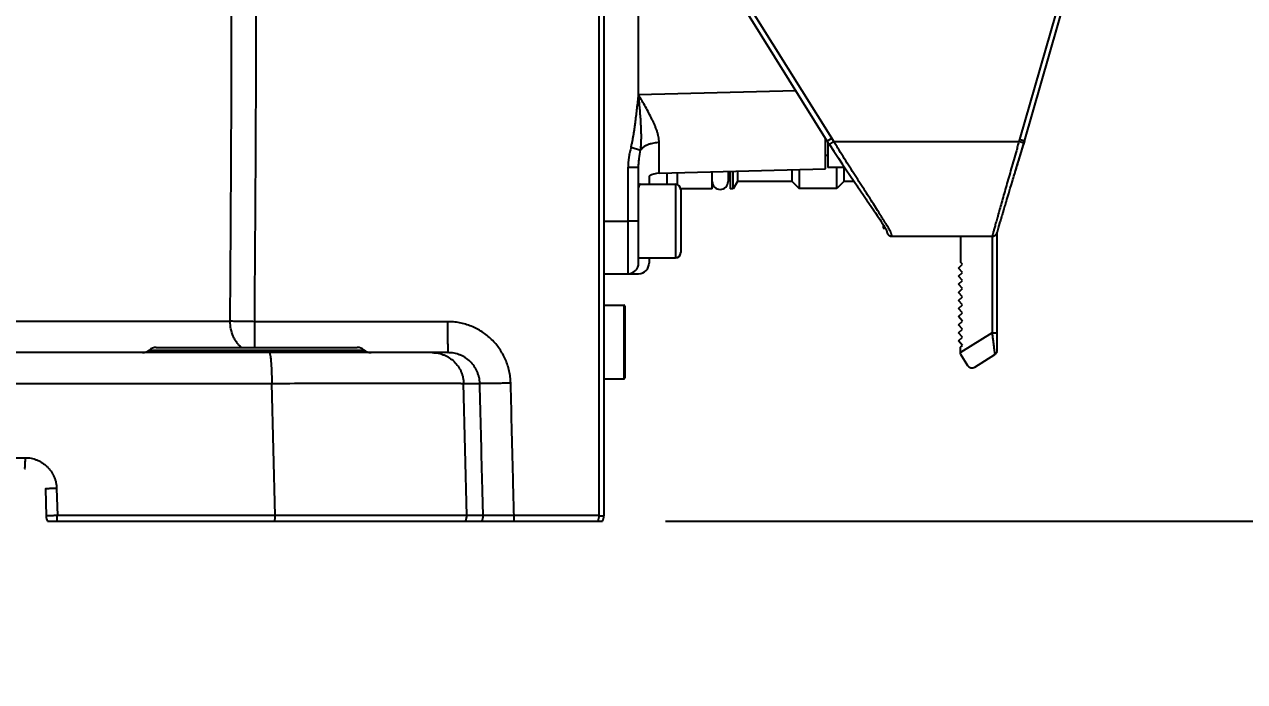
# Model space of a CAD drawing. Header units: millimetres. Extents: x 4086 to 8300, y 123 to 1549.
# Drawn here: x 7742.38 to 7771.37, y 1017.2 to 1032.8 of the extents above; entities that cross this region are included whole.
import ezdxf

# ---------------------------------------------------------------- set-up
doc = ezdxf.new("R2010")
doc.units = ezdxf.units.MM
for name, color, linetype in [('外形图', 7, 'Continuous'), ('尺寸标注', 7, 'Continuous'), ('运动范围', 7, 'Continuous')]:
    doc.layers.add(name, color=color, linetype=linetype)
doc.styles.add('思源黑', font='SourceHanSansCN-Normal.ttf')
doc.dimstyles.new('尺寸标注_1_4比例', dxfattribs={"dimtxt": 7, "dimasz": 6, "dimexe": 2, "dimexo": 1.5, "dimgap": 1, "dimtad": 1, "dimdec": 1, "dimlfac": 4, "dimdsep": 46, "dimtxsty": '思源黑', "dimcen": 0.09, "dimadec": 0, "dimazin": 0, "dimtp": 0.01, "dimtm": 0.01, "dimtfac": 1, "dimtdec": 1, "dimtofl": 0, "dimtmove": 0, "dimatfit": 3, "dimfxl": 1, "dimtolj": 1, "dimarcsym": 0})

# ---------------------------------------------------------------- blocks, each defined once
blk = doc.blocks.new('*D983')
at = {"layer": 'Defpoints', "color": 0}
for p in [(7737.954, 1108.508), (7756.117, 1021.008), (7954.12, 1021.008)]:
    blk.add_point(p, dxfattribs=at)
at = {"layer": '尺寸标注', "color": 0, "lineweight": -2}
for p, q in [((7739.454, 1108.508), (7956.12, 1108.508)), ((7954.12, 1102.508), (7954.12, 1027.008)), ((7757.617, 1021.008), (7956.12, 1021.008))]:
    blk.add_line(p, q, dxfattribs=at)
at = {"layer": '尺寸标注', "color": 0}
for points in [[(7955.12, 1102.508), (7953.12, 1102.508), (7954.12, 1108.508)], [(7953.12, 1027.008), (7955.12, 1027.008), (7954.12, 1021.008)]]:
    blk.add_solid(points, dxfattribs=at)
at = {"layer": '尺寸标注', "color": 0, "insert": (7949.491, 1064.758), "char_height": 7, "attachment_point": 5, "rotation": 90, "style": '思源黑'}
blk.add_mtext('\\A1;350', dxfattribs=at)
blk = doc.blocks.new('*D985')
at = {"layer": 'Defpoints', "color": 0}
for p in [(7743.161, 1021.008), (7573.769, 925.251), (7637.619, 925.251)]:
    blk.add_point(p, dxfattribs=at)
at = {"layer": '尺寸标注', "color": 0, "lineweight": -2}
for p, q in [((7741.661, 1021.008), (7571.769, 1021.008)), ((7573.769, 1015.008), (7573.769, 931.251)), ((7636.119, 925.251), (7571.769, 925.251))]:
    blk.add_line(p, q, dxfattribs=at)
at = {"layer": '尺寸标注', "color": 0}
for points in [[(7574.769, 1015.008), (7572.769, 1015.008), (7573.769, 1021.008)], [(7572.769, 931.251), (7574.769, 931.251), (7573.769, 925.251)]]:
    blk.add_solid(points, dxfattribs=at)
at = {"layer": '尺寸标注', "color": 0, "insert": (7569.14, 973.13), "char_height": 7, "attachment_point": 5, "rotation": 90, "style": '思源黑'}
blk.add_mtext('\\A1;383', dxfattribs=at)
blk = doc.blocks.new('*D988')
at = {"layer": 'Defpoints', "color": 0}
for p in [(7845.965, 1108.508), (7727.9, 1017.2), (7727.9, 970.227)]:
    blk.add_point(p, dxfattribs=at)
at = {"layer": '尺寸标注', "color": 0, "lineweight": -2}
for p, q in [((7845.965, 1107.008), (7845.965, 968.227)), ((7727.9, 1015.7), (7727.9, 968.227)), ((7839.965, 970.227), (7733.9, 970.227))]:
    blk.add_line(p, q, dxfattribs=at)
at = {"layer": '尺寸标注', "color": 0}
for points in [[(7733.9, 971.227), (7733.9, 969.227), (7727.9, 970.227)], [(7839.965, 969.227), (7839.965, 971.227), (7845.965, 970.227)]]:
    blk.add_solid(points, dxfattribs=at)
at = {"layer": '尺寸标注', "color": 0, "insert": (7786.933, 974.856), "char_height": 7, "attachment_point": 5, "style": '思源黑'}
blk.add_mtext('\\A1;472.3', dxfattribs=at)

msp = doc.modelspace()

# ---------------------------------------------------------------- linework, layer by layer
at = {"layer": '外形图'}
for p, q in [((7756.0275, 1061.3276), (7756.0275, 1021.1372)), ((7756.1503, 1061.2026), (7756.1503, 1021.1331)), ((7767.2261, 1034.2497), (7766.0274, 1030.0692)), ((7761.4594, 1030.0333), (7758.8912, 1034.1432)), ((7761.5655, 1030.0995), (7758.9972, 1034.2095)), ((7766.1471, 1030.0333), (7767.3463, 1034.2152)), ((7760.7133, 1031.2273), (7756.9752, 1031.1291)), ((7756.795, 1029.8844), (7757.0218, 1029.8202)), ((7761.4128, 1029.3706), (7761.4128, 1030.1079)), ((7761.4593, 1030.0334), (7761.5116, 1029.9526)), ((7761.4594, 1030.0332), (7761.5655, 1030.0995)), ((7761.4753, 1030.0087), (7761.4753, 1029.4081)), ((7761.5116, 1029.9526), (7761.6165, 1030.0206)), ((7761.5116, 1029.9526), (7761.6177, 1029.7896)), ((7761.6165, 1030.0206), (7761.5655, 1030.0995)), ((7761.6165, 1030.0206), (7766.0128, 1030.0206)), ((7766.0274, 1030.0692), (7766.0128, 1030.0206)), ((7766.1325, 1029.9847), (7766.0128, 1030.0206)), ((7766.1471, 1030.0333), (7766.0274, 1030.0692)), ((7766.0476, 1029.703), (7766.1325, 1029.9847)), ((7766.1325, 1029.9847), (7766.1192, 1029.9403)), ((7766.1325, 1029.9847), (7766.1471, 1030.0333)), ((7766.1325, 1029.9847), (7766.1338, 1029.9889)), ((7766.1338, 1029.9889), (7766.1471, 1030.0333)), ((7766.1398, 1030.0091), (7766.1338, 1029.9888)), ((7766.1471, 1030.0333), (7766.1398, 1030.0091)), ((7761.4128, 1029.6956), (7761.4753, 1029.6956)), ((7761.6177, 1029.7896), (7761.7245, 1029.6266)), ((7761.7245, 1029.6266), (7761.816, 1029.4884)), ((7766.002, 1029.5524), (7766.0149, 1029.5952)), ((7766.0149, 1029.5952), (7766.028, 1029.6382)), ((7766.028, 1029.6382), (7766.0476, 1029.703)), ((7756.7253, 1029.4153), (7756.9753, 1029.4153)), ((7756.7253, 1026.8831), (7756.7253, 1029.4153)), ((7756.9753, 1027.1331), (7756.9753, 1029.4157)), ((7757.4622, 1029.2671), (7761.4128, 1029.3706)), ((7758.7253, 1028.8956), (7758.7253, 1029.3002)), ((7759.1003, 1029.31), (7759.1003, 1029.0707)), ((7759.1503, 1029.3114), (7759.1503, 1028.8956)), ((7759.2253, 1028.8956), (7759.2253, 1029.3133)), ((7759.3264, 1029.316), (7759.3264, 1029.0706)), ((7760.6253, 1029.0706), (7760.6253, 1029.35)), ((7760.7878, 1029.3542), (7760.7878, 1028.9081)), ((7761.8695, 1029.4081), (7761.4753, 1029.4081)), ((7761.6878, 1028.9081), (7761.6878, 1029.4081)), ((7761.816, 1029.4884), (7761.9068, 1029.3524)), ((7761.8503, 1029.4081), (7761.8503, 1029.0706)), ((7761.9068, 1029.3524), (7761.9962, 1029.2196)), ((7757.0139, 1029.0081), (7757.8503, 1029.0081)), ((7757.2253, 1029.2001), (7757.2253, 1029.0081)), ((7757.6503, 1029.0081), (7757.6503, 1029.2721)), ((7757.8503, 1029.0081), (7757.8503, 1027.2581)), ((7757.8878, 1029.2783), (7757.8878, 1029.0023)), ((7759.1503, 1029.1456), (7759.1003, 1029.1456)), ((7759.3264, 1029.0706), (7759.2253, 1028.8956)), ((7760.6253, 1029.0706), (7759.3264, 1029.0706)), ((7760.6253, 1029.0706), (7760.7878, 1028.9081)), ((7761.8503, 1029.0706), (7761.6878, 1028.9081)), ((7762.0975, 1029.0706), (7761.8503, 1029.0706)), ((7761.9962, 1029.2196), (7762.097, 1029.0714)), ((7762.097, 1029.0714), (7762.166, 1028.9703)), ((7765.8076, 1028.9113), (7765.8359, 1029.0051)), ((7765.8359, 1029.0051), (7765.8591, 1029.0819)), ((7765.8591, 1029.0819), (7765.8709, 1029.1208)), ((7765.8709, 1029.1208), (7765.8828, 1029.1601)), ((7758.7253, 1028.8956), (7757.9747, 1028.8956)), ((7757.9753, 1028.8831), (7757.9753, 1027.3831)), ((7759.2253, 1028.8956), (7759.1503, 1028.8956)), ((7761.6878, 1028.9081), (7760.7878, 1028.9081)), ((7762.166, 1028.9703), (7762.1795, 1028.9506)), ((7762.1795, 1028.9507), (7762.245, 1028.8547)), ((7762.245, 1028.8547), (7762.3201, 1028.7443)), ((7765.7286, 1028.6477), (7765.7695, 1028.7848)), ((7765.7695, 1028.7848), (7765.8076, 1028.9113)), ((7762.3916, 1028.6391), (7762.569, 1028.3779)), ((7765.7045, 1028.5669), (7765.714, 1028.5988)), ((7765.714, 1028.5988), (7765.7286, 1028.6477)), ((7756.9753, 1028.1331), (7756.7253, 1028.1331)), ((7762.5598, 1028.3916), (7762.6048, 1028.325)), ((7762.6048, 1028.325), (7762.6463, 1028.2632)), ((7762.6463, 1028.2632), (7762.6769, 1028.2174)), ((7762.6769, 1028.2174), (7762.7052, 1028.1746)), ((7762.7052, 1028.1746), (7762.7312, 1028.1349)), ((7762.7312, 1028.1349), (7762.7491, 1028.1073)), ((7765.5724, 1028.1231), (7765.5785, 1028.1434)), ((7762.7491, 1028.1073), (7762.7656, 1028.0815)), ((7762.7656, 1028.0815), (7762.7808, 1028.0574)), ((7762.7808, 1028.0574), (7762.7902, 1028.0425)), ((7762.7858, 1028.0495), (7762.7858, 1027.9642)), ((7762.7858, 1027.9954), (7762.8187, 1027.9954)), ((7762.7858, 1027.9642), (7762.842, 1027.9542)), ((7762.7902, 1028.0425), (7762.7988, 1028.0285)), ((7762.7988, 1028.0285), (7762.8068, 1028.0154)), ((7762.8068, 1028.0154), (7762.8141, 1028.0032)), ((7762.8728, 1027.8823), (7762.8729, 1027.8818)), ((7762.8729, 1027.882), (7762.873, 1027.8815)), ((7762.8729, 1027.8818), (7762.873, 1027.8813)), ((7762.873, 1027.8813), (7762.8731, 1027.8808)), ((7762.8731, 1027.8808), (7762.8732, 1027.8804)), ((7762.8732, 1027.8804), (7762.8733, 1027.8799)), ((7762.8733, 1027.8799), (7762.8734, 1027.8792)), ((7762.8734, 1027.8792), (7762.8739, 1027.8763)), ((7762.8739, 1027.8763), (7762.8742, 1027.8751)), ((7762.8742, 1027.8751), (7762.8743, 1027.8742)), ((7762.8743, 1027.8742), (7762.8745, 1027.8731)), ((7762.8744, 1027.8736), (7762.8746, 1027.8725)), ((7762.8745, 1027.8731), (7762.8748, 1027.8719)), ((7762.8746, 1027.8725), (7762.8749, 1027.8713)), ((7762.8748, 1027.8719), (7762.875, 1027.8707)), ((7765.4977, 1027.8671), (7765.4988, 1027.8708)), ((7765.4983, 1025.0693), (7765.4983, 1027.8691)), ((7765.4988, 1027.8708), (7765.4996, 1027.8733)), ((7765.4996, 1027.8733), (7765.5004, 1027.8759)), ((7765.5004, 1027.8759), (7765.5016, 1027.8801)), ((7765.5016, 1027.8801), (7765.5268, 1027.9682)), ((7765.5268, 1027.9682), (7765.5435, 1028.0255)), ((7762.9736, 1027.773), (7762.9734, 1027.773)), ((7762.9977, 1027.7706), (7765.3742, 1027.7706)), ((7764.6233, 1027.7706), (7764.6233, 1027.1604)), ((7765.3733, 1027.7706), (7765.3733, 1025.4766)), ((7756.9753, 1027.2581), (7757.8503, 1027.2581)), ((7757.2253, 1027.2581), (7757.2253, 1027.1331)), ((7764.5774, 1027.0179), (7764.6733, 1027.106)), ((7764.6733, 1026.9135), (7764.5774, 1027.0179)), ((7764.6733, 1027.106), (7764.6233, 1027.1604)), ((7756.1503, 1026.8831), (7756.9753, 1026.8831)), ((7764.5774, 1026.8254), (7764.6733, 1026.9135)), ((7764.6733, 1026.721), (7764.5774, 1026.8254)), ((7764.5774, 1026.6329), (7764.6733, 1026.721)), ((7764.6733, 1026.5285), (7764.5774, 1026.6329)), ((7764.5774, 1026.4404), (7764.6733, 1026.5285)), ((7764.6733, 1026.336), (7764.5774, 1026.4404)), ((7756.1503, 1026.1331), (7756.6253, 1026.1331)), ((7756.6253, 1026.1331), (7756.6253, 1024.3831)), ((7756.6503, 1026.1081), (7756.6503, 1024.4081)), ((7764.5774, 1026.2479), (7764.6733, 1026.336)), ((7764.6733, 1026.1435), (7764.5774, 1026.2479)), ((7764.5774, 1026.0554), (7764.6733, 1026.1435)), ((7764.6733, 1025.951), (7764.5774, 1026.0554)), ((7764.5774, 1025.8629), (7764.6733, 1025.951)), ((7764.6733, 1025.7585), (7764.5774, 1025.8629)), ((7740.4481, 1025.7536), (7747.27, 1025.7536)), ((7752.4339, 1025.7437), (7747.8524, 1025.7437)), ((7764.5774, 1025.6704), (7764.6733, 1025.7585)), ((7764.6733, 1025.566), (7764.5774, 1025.6704)), ((7764.5774, 1025.4779), (7764.6733, 1025.566)), ((7764.6733, 1025.3735), (7764.5774, 1025.4779)), ((7764.5774, 1025.2854), (7764.6733, 1025.3735)), ((7764.6733, 1025.181), (7764.5774, 1025.2854)), ((7765.3733, 1025.4766), (7764.6233, 1025.0079)), ((7752.4471, 1025.0081), (7740.7794, 1025.0081)), ((7745.3492, 1025.0706), (7750.4515, 1025.0706)), ((7745.5145, 1025.1331), (7750.2861, 1025.1331)), ((7764.6233, 1025.135), (7764.6733, 1025.181)), ((7764.6233, 1024.97), (7764.6233, 1025.135)), ((7764.6233, 1024.97), (7764.7893, 1024.7044)), ((7764.9615, 1024.6646), (7765.4395, 1024.9633)), ((7756.1503, 1024.3831), (7756.6253, 1024.3831)), ((7740.741, 1024.2777), (7748.2586, 1024.2777)), ((7748.3361, 1021.1396), (7748.2586, 1024.2777)), ((7752.8171, 1024.2777), (7753.2012, 1024.2777)), ((7752.893, 1021.1396), (7752.8171, 1024.2777)), ((7713.4051, 1022.5142), (7742.3956, 1022.5142)), ((7742.3814, 1022.2577), (7742.3835, 1022.2577)), ((7742.3835, 1022.2577), (7742.3864, 1022.2576)), ((7742.3864, 1022.2576), (7742.3891, 1022.2576)), ((7742.3891, 1022.2576), (7742.392, 1022.2575)), ((7742.392, 1022.2575), (7742.3951, 1022.2574)), ((7742.3951, 1022.2574), (7742.3985, 1022.2573)), ((7742.3985, 1022.2573), (7742.4021, 1022.2572)), ((7742.8803, 1021.7708), (7742.8972, 1021.1266)), ((7743.1461, 1021.7838), (7743.163, 1021.1396)), ((7742.9306, 1021.0081), (7756.1168, 1021.0081)), ((7748.3361, 1021.1396), (7743.163, 1021.1396)), ((7752.893, 1021.1396), (7748.3361, 1021.1396)), ((7753.2803, 1021.1396), (7752.893, 1021.1396)), ((7756.0275, 1021.1372), (7754.0157, 1021.1372))]:
    msp.add_line(p, q, dxfattribs=at)
for points in [[(7765.901, 1029.2198), (7765.9132, 1029.2601), (7765.9194, 1029.2804), (7765.9256, 1029.3008), (7765.9318, 1029.3213)], [(7765.9318, 1029.3213), (7765.9444, 1029.3626), (7765.9507, 1029.3834), (7765.957, 1029.4043), (7765.9634, 1029.4252), (7765.9762, 1029.4673)], [(7765.9762, 1029.4673), (7765.9826, 1029.4885), (7765.989, 1029.5097), (7766.002, 1029.5524)], [(7765.8828, 1029.1601), (7765.8949, 1029.1998), (7765.901, 1029.2198)], [(7762.3201, 1028.7443), (7762.3798, 1028.6564), (7762.3916, 1028.6392)], [(7765.6599, 1028.417), (7765.6728, 1028.4605), (7765.6772, 1028.4752), (7765.6817, 1028.4901), (7765.6861, 1028.5052), (7765.6907, 1028.5204)], [(7765.6907, 1028.5204), (7765.6998, 1028.5512), (7765.7045, 1028.5669)], [(7765.5785, 1028.1434), (7765.5848, 1028.1646), (7765.588, 1028.1754)], [(7765.588, 1028.1754), (7765.5947, 1028.1977), (7765.5981, 1028.2092), (7765.6051, 1028.2326)], [(7765.6051, 1028.2326), (7765.6086, 1028.2446), (7765.616, 1028.2693)], [(7765.616, 1028.2693), (7765.6197, 1028.2819), (7765.6274, 1028.3076)], [(7765.6274, 1028.3076), (7765.6313, 1028.3207), (7765.6352, 1028.334), (7765.6433, 1028.361)], [(7765.6433, 1028.361), (7765.6474, 1028.3748), (7765.6515, 1028.3887), (7765.6557, 1028.4028), (7765.6599, 1028.417)], [(7762.8141, 1028.0032), (7762.8208, 1027.9918), (7762.824, 1027.9864)], [(7762.824, 1027.9864), (7762.8299, 1027.9762), (7762.8326, 1027.9713), (7762.8352, 1027.9667), (7762.8377, 1027.9622), (7762.84, 1027.958), (7762.8422, 1027.9538), (7762.8444, 1027.9497), (7762.8466, 1027.9456), (7762.8487, 1027.9414), (7762.8508, 1027.9373), (7762.8527, 1027.9334), (7762.8545, 1027.9297), (7762.8562, 1027.9261), (7762.8578, 1027.9227), (7762.8593, 1027.9195), (7762.8607, 1027.9164), (7762.862, 1027.9135), (7762.8631, 1027.9108), (7762.8642, 1027.9082), (7762.8652, 1027.9058), (7762.8661, 1027.9036), (7762.8669, 1027.9015), (7762.8676, 1027.8995), (7762.8683, 1027.8977), (7762.8688, 1027.8961), (7762.8693, 1027.8946), (7762.8698, 1027.8932), (7762.8702, 1027.892), (7762.8706, 1027.8908), (7762.8709, 1027.8898), (7762.8712, 1027.8888), (7762.8714, 1027.8879), (7762.8716, 1027.8871), (7762.8718, 1027.8864), (7762.872, 1027.8858), (7762.8722, 1027.8852), (7762.8723, 1027.8846), (7762.8724, 1027.8842), (7762.8725, 1027.8837), (7762.8726, 1027.8833), (7762.8727, 1027.883), (7762.8728, 1027.8826), (7762.8728, 1027.8823)], [(7762.842, 1027.9542), (7762.8422, 1027.9538), (7762.8444, 1027.9497), (7762.8466, 1027.9456), (7762.8487, 1027.9414), (7762.8508, 1027.9373), (7762.8527, 1027.9334), (7762.8545, 1027.9297), (7762.8562, 1027.9261), (7762.8578, 1027.9227), (7762.8593, 1027.9195), (7762.8607, 1027.9164), (7762.862, 1027.9135), (7762.8631, 1027.9108), (7762.8642, 1027.9082), (7762.8652, 1027.9058), (7762.8661, 1027.9036), (7762.8669, 1027.9015), (7762.8676, 1027.8995), (7762.8683, 1027.8977), (7762.8688, 1027.8961), (7762.8693, 1027.8946), (7762.8698, 1027.8932), (7762.8702, 1027.892), (7762.8706, 1027.8908), (7762.8709, 1027.8898), (7762.8712, 1027.8888), (7762.8714, 1027.8879), (7762.8716, 1027.8871), (7762.8718, 1027.8864), (7762.872, 1027.8858), (7762.8722, 1027.8852), (7762.8723, 1027.8846)], [(7762.8724, 1027.8842), (7762.8725, 1027.8837), (7762.8726, 1027.8833), (7762.8727, 1027.883), (7762.8728, 1027.8826), (7762.8728, 1027.8823)], [(7762.875, 1027.8707), (7762.8752, 1027.8701), (7762.8753, 1027.8694), (7762.8755, 1027.8688), (7762.8756, 1027.8681), (7762.8758, 1027.8674), (7762.8759, 1027.8667), (7762.8761, 1027.866), (7762.8763, 1027.8653), (7762.8765, 1027.8646), (7762.8767, 1027.8639), (7762.8768, 1027.8632), (7762.8771, 1027.8624), (7762.8773, 1027.8617), (7762.8775, 1027.8609), (7762.8777, 1027.8602), (7762.878, 1027.8594), (7762.8782, 1027.8586), (7762.8785, 1027.8577), (7762.8787, 1027.8569), (7762.879, 1027.8561), (7762.8793, 1027.8552), (7762.8796, 1027.8543), (7762.8799, 1027.8534), (7762.8803, 1027.8525), (7762.8806, 1027.8515), (7762.881, 1027.8505), (7762.8814, 1027.8495), (7762.8818, 1027.8485), (7762.8823, 1027.8474), (7762.8827, 1027.8463), (7762.8832, 1027.8452), (7762.8838, 1027.844), (7762.8843, 1027.8428), (7762.8849, 1027.8416), (7762.8856, 1027.8403), (7762.8863, 1027.8389), (7762.887, 1027.8375), (7762.8878, 1027.836), (7762.8886, 1027.8345), (7762.8895, 1027.8329), (7762.8905, 1027.8313), (7762.8915, 1027.8297), (7762.8926, 1027.828), (7762.8937, 1027.8262), (7762.8949, 1027.8245), (7762.8962, 1027.8227), (7762.8975, 1027.8209), (7762.8988, 1027.8191), (7762.9002, 1027.8174), (7762.9017, 1027.8156), (7762.9032, 1027.8138), (7762.9047, 1027.812), (7762.9063, 1027.8103), (7762.9079, 1027.8086), (7762.9096, 1027.8069), (7762.9113, 1027.8053), (7762.913, 1027.8037), (7762.9148, 1027.802), (7762.9167, 1027.8004), (7762.9186, 1027.7988), (7762.9205, 1027.7973), (7762.9225, 1027.7957), (7762.9246, 1027.7942), (7762.9267, 1027.7928), (7762.9288, 1027.7913), (7762.931, 1027.7899), (7762.9332, 1027.7886), (7762.9354, 1027.7873), (7762.9377, 1027.786), (7762.94, 1027.7848), (7762.9423, 1027.7836), (7762.9446, 1027.7825), (7762.9469, 1027.7814), (7762.9492, 1027.7804), (7762.9515, 1027.7794), (7762.9539, 1027.7785), (7762.9562, 1027.7777), (7762.9586, 1027.7769), (7762.961, 1027.7761), (7762.9634, 1027.7754), (7762.9659, 1027.7747), (7762.9683, 1027.7741), (7762.9708, 1027.7735), (7762.9734, 1027.773), (7762.9759, 1027.7725), (7762.9784, 1027.7721), (7762.981, 1027.7717), (7762.9835, 1027.7714), (7762.9861, 1027.7711), (7762.9886, 1027.7709), (7762.9912, 1027.7708), (7762.9937, 1027.7707), (7762.9963, 1027.7706), (7762.9977, 1027.7706)], [(7762.875, 1027.8707), (7762.8752, 1027.8701), (7762.8753, 1027.8694), (7762.8755, 1027.8688), (7762.8756, 1027.8681), (7762.8758, 1027.8674), (7762.8759, 1027.8667), (7762.8761, 1027.866), (7762.8763, 1027.8653), (7762.8765, 1027.8646), (7762.8767, 1027.8639), (7762.8768, 1027.8632), (7762.8771, 1027.8624), (7762.8773, 1027.8617), (7762.8775, 1027.8609), (7762.8777, 1027.8602), (7762.878, 1027.8594), (7762.8782, 1027.8586), (7762.8785, 1027.8577), (7762.8787, 1027.8569), (7762.879, 1027.8561), (7762.8793, 1027.8552), (7762.8796, 1027.8543), (7762.8799, 1027.8534), (7762.8803, 1027.8525), (7762.8806, 1027.8515), (7762.881, 1027.8505), (7762.8814, 1027.8495), (7762.8818, 1027.8485), (7762.8823, 1027.8474), (7762.8827, 1027.8463), (7762.8832, 1027.8452), (7762.8838, 1027.844), (7762.8843, 1027.8428), (7762.8849, 1027.8416), (7762.8856, 1027.8403), (7762.8863, 1027.8389), (7762.887, 1027.8375), (7762.8878, 1027.836), (7762.8886, 1027.8345), (7762.8895, 1027.8329), (7762.8905, 1027.8313), (7762.8915, 1027.8297), (7762.8926, 1027.828), (7762.8937, 1027.8262), (7762.8949, 1027.8245), (7762.8962, 1027.8227), (7762.8975, 1027.8209), (7762.8988, 1027.8191), (7762.9002, 1027.8174), (7762.9017, 1027.8156), (7762.9032, 1027.8138), (7762.9047, 1027.812), (7762.9063, 1027.8103), (7762.9079, 1027.8086), (7762.9096, 1027.8069), (7762.9113, 1027.8053), (7762.913, 1027.8037), (7762.9148, 1027.802), (7762.9167, 1027.8004), (7762.9186, 1027.7988), (7762.9205, 1027.7973), (7762.9225, 1027.7957), (7762.9246, 1027.7942), (7762.9267, 1027.7928)], [(7765.3742, 1027.7706), (7765.3763, 1027.7706), (7765.3789, 1027.7707), (7765.3815, 1027.7708), (7765.3841, 1027.771), (7765.3866, 1027.7712), (7765.3892, 1027.7715), (7765.3918, 1027.7718), (7765.3944, 1027.7722), (7765.3969, 1027.7727), (7765.3994, 1027.7732), (7765.4019, 1027.7737), (7765.4044, 1027.7743), (7765.4069, 1027.7749), (7765.4093, 1027.7756), (7765.4117, 1027.7763), (7765.414, 1027.7771), (7765.4163, 1027.7779), (7765.4186, 1027.7787), (7765.4209, 1027.7796), (7765.4232, 1027.7806), (7765.4256, 1027.7816), (7765.4279, 1027.7827), (7765.4301, 1027.7838), (7765.4324, 1027.7849), (7765.4346, 1027.7861), (7765.4368, 1027.7873), (7765.4389, 1027.7886), (7765.4409, 1027.7898), (7765.443, 1027.7911), (7765.4449, 1027.7924), (7765.4468, 1027.7937), (7765.4486, 1027.795), (7765.4504, 1027.7964), (7765.452, 1027.7977), (7765.4537, 1027.7989), (7765.4552, 1027.8002), (7765.4567, 1027.8015), (7765.4581, 1027.8027), (7765.4595, 1027.804), (7765.4607, 1027.8051), (7765.462, 1027.8064), (7765.4633, 1027.8077), (7765.4646, 1027.809), (7765.4659, 1027.8104), (7765.4671, 1027.8117), (7765.4683, 1027.813), (7765.4694, 1027.8143), (7765.4705, 1027.8156), (7765.4716, 1027.8169), (7765.4726, 1027.8181), (7765.4736, 1027.8194), (7765.4745, 1027.8206), (7765.4754, 1027.8218), (7765.4763, 1027.823), (7765.4772, 1027.8242), (7765.478, 1027.8254), (7765.4788, 1027.8265), (7765.4795, 1027.8277), (7765.4803, 1027.8288), (7765.481, 1027.8299), (7765.4817, 1027.8311), (7765.4824, 1027.8322), (7765.483, 1027.8333), (7765.4837, 1027.8343), (7765.4843, 1027.8354), (7765.4849, 1027.8365), (7765.4855, 1027.8376), (7765.4861, 1027.8387), (7765.4866, 1027.8397), (7765.4872, 1027.8408), (7765.4877, 1027.8419), (7765.4882, 1027.8429), (7765.4888, 1027.844), (7765.4893, 1027.8451), (7765.4898, 1027.8462), (7765.4903, 1027.8473), (7765.4908, 1027.8484), (7765.4912, 1027.8495), (7765.4917, 1027.8506), (7765.4922, 1027.8517), (7765.4926, 1027.8528), (7765.493, 1027.8539), (7765.4935, 1027.855), (7765.4939, 1027.8561), (7765.4943, 1027.8572), (7765.4947, 1027.8582), (7765.4951, 1027.8593), (7765.4954, 1027.8604), (7765.4958, 1027.8615), (7765.4962, 1027.8626), (7765.4966, 1027.8637), (7765.4969, 1027.8648), (7765.4977, 1027.8671)], [(7765.5435, 1028.0255), (7765.5695, 1028.1132), (7765.5724, 1028.1231)], [(7762.9288, 1027.7913), (7762.931, 1027.7899), (7762.9332, 1027.7886), (7762.9354, 1027.7873), (7762.9377, 1027.786), (7762.94, 1027.7848), (7762.9423, 1027.7836)], [(7762.9446, 1027.7825), (7762.9469, 1027.7814), (7762.9492, 1027.7804), (7762.9515, 1027.7795), (7762.9538, 1027.7785), (7762.9562, 1027.7777), (7762.9586, 1027.7769), (7762.961, 1027.7761), (7762.9634, 1027.7754), (7762.9659, 1027.7747), (7762.9683, 1027.7741), (7762.9708, 1027.7735), (7762.9734, 1027.773), (7762.9759, 1027.7725), (7762.9784, 1027.7721), (7762.981, 1027.7717), (7762.9835, 1027.7714)], [(7762.9861, 1027.7711), (7762.9886, 1027.7709), (7762.9912, 1027.7708), (7762.9937, 1027.7707), (7762.9963, 1027.7706), (7762.9977, 1027.7706)], [(7742.4021, 1022.2572), (7742.4061, 1022.257), (7742.4083, 1022.2569)]]:
    msp.add_lwpolyline(points, dxfattribs=at)
for centre, radius, start, end in [((7600.8212, 1079.6797), 172.6194, 343.040624, 343.253069), ((7757.4753, 1028.7673), 0.5, 91.5, 120.01126), ((7757.8503, 1028.8831), 0.125, 0, 90), ((7758.9128, 1029.0706), 0.1875, 180, 0), ((7762.9993, 1027.8981), 0.128, 236.34313, 241.7506), ((7762.999, 1027.8975), 0.1272, 241.75284, 242.15178), ((7762.9978, 1027.8951), 0.1246, 242.12686, 247.51036), ((7762.9979, 1027.8969), 0.1263, 258.89177, 264.27052), ((7762.9979, 1027.8966), 0.126, 264.27162, 264.46465), ((7762.9977, 1027.8947), 0.1241, 264.44407, 269.99082), ((7757.8503, 1027.3831), 0.125, 270, 0), ((7756.7253, 1027.1331), 0.25, 270, 0), ((7756.9753, 1027.1331), 0.25, 270, 0), ((7756.6253, 1026.1081), 0.025, 0, 90), ((7745.1838, 1025.2581), 0.25, 270, 311.40962), ((7745.5145, 1024.8831), 0.25, 90, 131.40962), ((7750.2861, 1024.8831), 0.25, 48.59038, 90), ((7750.6168, 1025.2581), 0.25, 228.59038, 270), ((7765.3733, 1025.0693), 0.125, 302, 0), ((7764.8953, 1024.7706), 0.125, 212, 302), ((7756.6253, 1024.4081), 0.025, 270, 0), ((7743.1471, 1021.1331), 0.25, 181.5, 210), ((7753.03, 1021.1331), 0.2504, 330.05491, 1.50027), ((7741.7829, 1021.128), 12.2328, 359.43846, 0.04306), ((7755.9003, 1021.1331), 0.25, 329.99999, 0)]:
    msp.add_arc(centre, radius, start, end, dxfattribs=at)
for points, knots in [([(7747.27, 1025.7536), (7747.2746, 1026.4205), (7747.2839, 1027.7541), (7747.2937, 1029.4212), (7747.2993, 1030.7548), (7747.3023, 1031.755), (7747.3043, 1032.7553), (7747.3054, 1033.7555), (7747.3056, 1034.7557), (7747.3049, 1036.0892), (7747.3009, 1038.4229), (7747.2885, 1041.7566), (7747.2678, 1045.0902), (7747.2465, 1047.7569), (7747.2282, 1049.7569), (7747.2109, 1051.4234), (7747.1958, 1052.7566), (7747.1837, 1053.7565), (7747.171, 1054.7563), (7747.1574, 1055.7561), (7747.1437, 1056.7559), (7747.1342, 1057.4224), (7747.1294, 1057.7556)], [0, 0, 0, 0, 0.0625123, 0.1250216, 0.1562757, 0.1875298, 0.2187838, 0.2500374, 0.2812907, 0.3125437, 0.3750487, 0.5000539, 0.6250523, 0.6875489, 0.7500436, 0.8125364, 0.843782, 0.8750272, 0.9062718, 0.9375157, 0.9687584, 1, 1, 1, 1]), ([(7747.8524, 1025.7437), (7747.8548, 1026.0772), (7747.8583, 1026.5775), (7747.863, 1027.2445), (7747.8666, 1027.7447), (7747.8702, 1028.2449), (7747.8734, 1028.7451), (7747.8763, 1029.2453), (7747.8798, 1029.9123), (7747.8835, 1030.746), (7747.8869, 1031.7464), (7747.8893, 1032.7468), (7747.8913, 1034.0807), (7747.8916, 1035.748), (7747.8889, 1037.7488), (7747.8835, 1039.7495), (7747.8728, 1042.4169), (7747.8572, 1045.0843), (7747.8369, 1047.7516), (7747.8193, 1049.7519), (7747.8026, 1051.4188), (7747.7879, 1052.7523), (7747.7762, 1053.7524), (7747.7638, 1054.7524), (7747.7506, 1055.7524), (7747.7372, 1056.7524), (7747.7281, 1057.419), (7747.7234, 1057.7523)], [0, 0, 0, 0, 0.0312569, 0.0468849, 0.0625125, 0.0781399, 0.0937672, 0.1093945, 0.1250218, 0.1562761, 0.1875303, 0.2187843, 0.250038, 0.3125444, 0.3750495, 0.437553, 0.5000549, 0.6250533, 0.6875498, 0.7500444, 0.8125371, 0.8437827, 0.8750277, 0.9062722, 0.937516, 0.9687586, 1, 1, 1, 1]), ([(7756.9752, 1031.1291), (7756.9752, 1034.4221), (7756.9754, 1039.3618), (7756.9753, 1045.9479), (7756.9752, 1049.241), (7756.9752, 1050.8875)], [0, 0, 0, 0, 0.5, 0.75, 1, 1, 1, 1]), ([(7756.795, 1029.8844), (7756.8018, 1029.9098), (7756.8143, 1029.9607), (7756.8308, 1030.0376), (7756.8454, 1030.1149), (7756.8586, 1030.1925), (7756.8709, 1030.2701), (7756.8825, 1030.348), (7756.8932, 1030.4259), (7756.9033, 1030.5039), (7756.9128, 1030.582), (7756.9221, 1030.6601), (7756.9312, 1030.7382), (7756.9401, 1030.8164), (7756.9489, 1030.8946), (7756.9606, 1030.9988), (7756.9693, 1031.0769), (7756.9752, 1031.1291)], [0, 0, 0, 0, 0.0624999, 0.1250002, 0.1875003, 0.2500007, 0.3125008, 0.3750009, 0.437501, 0.5000011, 0.562501, 0.6250011, 0.6875009, 0.7500007, 0.8125005, 0.8750004, 1, 1, 1, 1]), ([(7757.4629, 1029.9969), (7757.4631, 1030.0192), (7757.4607, 1030.0645), (7757.4504, 1030.1329), (7757.4341, 1030.2023), (7757.4127, 1030.2724), (7757.3872, 1030.3429), (7757.3582, 1030.4137), (7757.3264, 1030.4848), (7757.2805, 1030.5803), (7757.219, 1030.6999), (7757.1407, 1030.843), (7757.0728, 1030.9622), (7757.0173, 1031.0577), (7756.9893, 1031.1054), (7756.9752, 1031.1293)], [0, 0, 0, 0, 0.0537266, 0.1092441, 0.1665082, 0.2253777, 0.2856724, 0.3472106, 0.4098173, 0.4733317, 0.6025327, 0.7338817, 0.8665981, 0.9332547, 1, 1, 1, 1]), ([(7757.0218, 1029.8202), (7757.0258, 1029.8462), (7757.0304, 1029.8856), (7757.0345, 1029.9386), (7757.0377, 1029.9922), (7757.0401, 1030.0596), (7757.0409, 1030.141), (7757.0399, 1030.2227), (7757.0376, 1030.3046), (7757.0341, 1030.3868), (7757.0282, 1030.4966), (7757.0189, 1030.634), (7757.0079, 1030.7715), (7756.9983, 1030.8816), (7756.9884, 1030.9918), (7756.9807, 1031.0744), (7756.9753, 1031.1295)], [0, 0, 0, 0, 0.0602311, 0.0906776, 0.1212966, 0.1829266, 0.244935, 0.3072081, 0.369683, 0.4323252, 0.4951092, 0.6210011, 0.7471823, 0.8103451, 0.8735434, 1, 1, 1, 1]), ([(7756.795, 1029.8844), (7756.7842, 1029.8462), (7756.7646, 1029.7693), (7756.7425, 1029.6525), (7756.7286, 1029.5344), (7756.7253, 1029.4551), (7756.7253, 1029.4153)], [0, 0, 0, 0, 0.2504379, 0.4999408, 0.7493805, 1, 1, 1, 1]), ([(7757.4629, 1029.9969), (7757.4418, 1029.9966), (7757.3989, 1029.9942), (7757.3346, 1029.9856), (7757.2811, 1029.9736), (7757.2392, 1029.961), (7757.2086, 1029.9502), (7757.1791, 1029.9379), (7757.1509, 1029.9243), (7757.1244, 1029.9094), (7757.0919, 1029.8885), (7757.0563, 1029.8601), (7757.0321, 1029.8337), (7757.0218, 1029.8202)], [0, 0, 0, 0, 0.1292254, 0.2623881, 0.3971008, 0.4641692, 0.530514, 0.5957731, 0.6596249, 0.7217983, 0.7820418, 0.8957812, 1, 1, 1, 1]), ([(7757.4622, 1029.2671), (7757.4622, 1029.2671), (7757.4622, 1029.2672), (7757.4621, 1029.2674), (7757.4621, 1029.2676), (7757.4621, 1029.268), (7757.462, 1029.2684), (7757.462, 1029.2692), (7757.4619, 1029.2704), (7757.4618, 1029.2721), (7757.4618, 1029.2742), (7757.4617, 1029.2767), (7757.4617, 1029.2796), (7757.4616, 1029.2829), (7757.4615, 1029.288), (7757.4614, 1029.2953), (7757.4614, 1029.3052), (7757.4613, 1029.3165), (7757.4612, 1029.3294), (7757.4612, 1029.3437), (7757.4611, 1029.3595), (7757.4611, 1029.3834), (7757.461, 1029.4169), (7757.4611, 1029.4613), (7757.4611, 1029.5112), (7757.4612, 1029.5664), (7757.4614, 1029.6268), (7757.4616, 1029.6921), (7757.4619, 1029.7621), (7757.4623, 1029.8642), (7757.4626, 1029.943), (7757.4629, 1029.9969)], [0, 0, 0, 0, 0.000085, 0.0002904, 0.0006257, 0.0010923, 0.0016907, 0.0024208, 0.004276, 0.0066567, 0.0095614, 0.0129887, 0.0169369, 0.0214041, 0.0263889, 0.0379041, 0.0514686, 0.0670688, 0.0846908, 0.1043208, 0.125945, 0.1495496, 0.2026445, 0.2634948, 0.3319582, 0.4077656, 0.4906164, 0.58021, 0.6762459, 0.7784232, 1, 1, 1, 1]), ([(7762.9978, 1027.7706), (7762.9979, 1027.7706), (7762.998, 1027.771), (7762.9979, 1027.7715), (7762.9979, 1027.7726), (7762.9977, 1027.774), (7762.9974, 1027.7758), (7762.9971, 1027.778), (7762.9966, 1027.7806), (7762.9956, 1027.7849), (7762.9941, 1027.7913), (7762.9916, 1027.8002), (7762.9882, 1027.8106), (7762.984, 1027.8227), (7762.9788, 1027.8362), (7762.9725, 1027.8513), (7762.9651, 1027.8679), (7762.9532, 1027.8931), (7762.9352, 1027.928), (7762.9096, 1027.9737), (7762.8798, 1028.0246), (7762.8459, 1028.0803), (7762.8086, 1028.1406), (7762.7681, 1028.2051), (7762.7247, 1028.2736), (7762.662, 1028.3721), (7762.5779, 1028.5031), (7762.4717, 1028.6687), (7762.359, 1028.844), (7762.2407, 1029.0272), (7762.1185, 1029.2171), (7761.9941, 1029.4126), (7761.8684, 1029.6125), (7761.7634, 1029.7814), (7761.6794, 1029.9178), (7761.6375, 1029.9863), (7761.6165, 1030.0206)], [0, 0, 0, 0, 0.0000884, 0.0003179, 0.0007011, 0.0012395, 0.001934, 0.0027856, 0.0037957, 0.0049657, 0.0077898, 0.011267, 0.0154068, 0.0202196, 0.025714, 0.0318954, 0.0387657, 0.0463262, 0.0635067, 0.0833609, 0.1057311, 0.1304392, 0.1573101, 0.1861777, 0.2168918, 0.2493115, 0.318733, 0.3934248, 0.4725298, 0.5552581, 0.6408747, 0.7287294, 0.8182378, 0.9088437, 0.9543875, 1, 1, 1, 1]), ([(7766.0128, 1030.0206), (7766.0026, 1029.9845), (7765.9821, 1029.9124), (7765.9412, 1029.7689), (7765.8904, 1029.5913), (7765.8302, 1029.3813), (7765.7715, 1029.177), (7765.7151, 1028.9799), (7765.6616, 1028.7921), (7765.6116, 1028.6152), (7765.5655, 1028.451), (7765.5296, 1028.323), (7765.503, 1028.2283), (7765.4848, 1028.1635), (7765.4678, 1028.1032), (7765.4521, 1028.0474), (7765.4378, 1027.9964), (7765.4249, 1027.9503), (7765.4136, 1027.9093), (7765.4051, 1027.8783), (7765.3991, 1027.8562), (7765.3951, 1027.8415), (7765.3915, 1027.8283), (7765.3883, 1027.8164), (7765.3855, 1027.8058), (7765.383, 1027.7967), (7765.3808, 1027.7889), (7765.379, 1027.7825), (7765.3774, 1027.7775), (7765.3763, 1027.7743), (7765.3755, 1027.7724), (7765.375, 1027.7714), (7765.3746, 1027.7709), (7765.3743, 1027.7706), (7765.3741, 1027.7706)], [0, 0, 0, 0, 0.0481085, 0.0961141, 0.1914044, 0.285049, 0.376226, 0.4641133, 0.5478896, 0.6267408, 0.6998779, 0.7665457, 0.7972281, 0.8260283, 0.8528645, 0.8776571, 0.9003295, 0.9208096, 0.9390293, 0.9549343, 0.9620047, 0.9684803, 0.9743565, 0.9796295, 0.9842961, 0.988354, 0.9918014, 0.9946387, 0.9968678, 0.9984923, 0.9990802, 0.9995214, 0.9998214, 1, 1, 1, 1]), ([(7756.9753, 1029.4157), (7756.9753, 1029.4487), (7756.9776, 1029.5154), (7756.9902, 1029.6508), (7757.0077, 1029.7523), (7757.0218, 1029.8202)], [0, 0, 0, 0, 0.2431905, 0.490171, 1, 1, 1, 1]), ([(7757.0139, 1029.0081), (7757.0131, 1029.0081), (7757.0114, 1029.0078), (7757.0088, 1029.0067), (7757.0059, 1029.0049), (7757.0017, 1029.0014), (7756.9961, 1028.9952), (7756.9899, 1028.9854), (7756.9841, 1028.9729), (7756.9793, 1028.9577), (7756.9761, 1028.9398), (7756.9753, 1028.9269), (7756.9753, 1028.9201)], [0, 0, 0, 0, 0.023172, 0.0508511, 0.0836523, 0.1218142, 0.2142827, 0.3281728, 0.4632276, 0.6196346, 0.798135, 1, 1, 1, 1]), ([(7756.1503, 1028.1337), (7756.1982, 1028.1337), (7756.2941, 1028.1337), (7756.4857, 1028.1334), (7756.6295, 1028.1332), (7756.7253, 1028.1331)], [0, 0, 0, 0, 0.25, 0.5, 1, 1, 1, 1]), ([(7747.8524, 1025.7437), (7747.7967, 1025.7442), (7747.6885, 1025.7452), (7747.5332, 1025.7474), (7747.3948, 1025.7501), (7747.3089, 1025.7524), (7747.27, 1025.7536)], [0, 0, 0, 0, 0.2866301, 0.5576973, 0.7995469, 1, 1, 1, 1]), ([(7747.5363, 1025.1331), (7747.5158, 1025.1502), (7747.4765, 1025.1878), (7747.4241, 1025.2518), (7747.3784, 1025.3234), (7747.3267, 1025.4283), (7747.2825, 1025.5721), (7747.2703, 1025.6928), (7747.27, 1025.7536)], [0, 0, 0, 0, 0.1153301, 0.2339752, 0.3558705, 0.4807699, 0.7375101, 1, 1, 1, 1]), ([(7747.8582, 1025.133), (7747.8578, 1025.1512), (7747.8569, 1025.1903), (7747.8553, 1025.2783), (7747.8538, 1025.4041), (7747.8527, 1025.5685), (7747.8524, 1025.6841), (7747.8524, 1025.7437)], [0, 0, 0, 0, 0.0892345, 0.1920709, 0.4323877, 0.7070096, 1, 1, 1, 1]), ([(7753.9364, 1024.2841), (7753.9352, 1024.3323), (7753.928, 1024.4288), (7753.9034, 1024.5718), (7753.865, 1024.7118), (7753.8132, 1024.8473), (7753.7486, 1024.9772), (7753.6716, 1025.1002), (7753.5832, 1025.2152), (7753.484, 1025.3212), (7753.3751, 1025.417), (7753.2574, 1025.502), (7753.1321, 1025.5752), (7753.0003, 1025.6359), (7752.8634, 1025.6838), (7752.7224, 1025.7183), (7752.5788, 1025.7391), (7752.4822, 1025.7437), (7752.4339, 1025.7437)], [0, 0, 0, 0, 0.062494, 0.1249903, 0.1874884, 0.2499884, 0.3124896, 0.3749918, 0.437495, 0.4999985, 0.5625021, 0.6250057, 0.6875084, 0.7500102, 0.8125106, 0.8750089, 0.9375055, 1, 1, 1, 1]), ([(7752.4339, 1025.7437), (7752.4339, 1025.6957), (7752.4341, 1025.6242), (7752.4345, 1025.53), (7752.435, 1025.4621), (7752.4355, 1025.397), (7752.4362, 1025.3353), (7752.4369, 1025.2776), (7752.4378, 1025.2244), (7752.4387, 1025.1762), (7752.4396, 1025.1394), (7752.4403, 1025.1128), (7752.4409, 1025.0951), (7752.4414, 1025.0789), (7752.442, 1025.0644), (7752.4426, 1025.0514), (7752.4432, 1025.0402), (7752.4438, 1025.0306), (7752.4444, 1025.0227), (7752.445, 1025.0166), (7752.4455, 1025.0126), (7752.446, 1025.0102), (7752.4463, 1025.0092), (7752.4465, 1025.0086), (7752.4467, 1025.0083), (7752.4469, 1025.0081), (7752.447, 1025.0081)], [0, 0, 0, 0, 0.1959573, 0.2913574, 0.3838372, 0.4725279, 0.5565965, 0.6352534, 0.70776, 0.7734356, 0.8316641, 0.8578123, 0.8818997, 0.9038703, 0.9236726, 0.9412607, 0.9565941, 0.9696379, 0.9803635, 0.9887492, 0.9947832, 0.9969202, 0.998477, 0.9990433, 0.9994751, 1, 1, 1, 1]), ([(7765.3733, 1025.4766), (7765.3809, 1025.4766), (7765.3962, 1025.4767), (7765.419, 1025.4771), (7765.4409, 1025.4779), (7765.4579, 1025.4788), (7765.47, 1025.4798), (7765.4775, 1025.4805), (7765.4839, 1025.4812), (7765.4891, 1025.482), (7765.4927, 1025.4827), (7765.4949, 1025.4833), (7765.4961, 1025.4837), (7765.4971, 1025.4841), (7765.4978, 1025.4845), (7765.4983, 1025.485), (7765.4983, 1025.4853)], [0, 0, 0, 0, 0.1804603, 0.365088, 0.5428361, 0.7016637, 0.7705421, 0.8309564, 0.8821826, 0.923824, 0.9558255, 0.968293, 0.9784968, 0.9865438, 0.9926019, 1, 1, 1, 1]), ([(7765.3733, 1025.4766), (7765.3771, 1025.4449), (7765.3829, 1025.3976), (7765.3906, 1025.3352), (7765.3962, 1025.2898), (7765.4017, 1025.2459), (7765.407, 1025.2038), (7765.412, 1025.1639), (7765.4168, 1025.1263), (7765.4213, 1025.0916), (7765.4248, 1025.0646), (7765.4275, 1025.0447), (7765.4293, 1025.0312), (7765.431, 1025.0188), (7765.4325, 1025.0075), (7765.4339, 1024.9974), (7765.4352, 1024.9885), (7765.4363, 1024.981), (7765.4372, 1024.9755), (7765.4377, 1024.9718), (7765.4381, 1024.9695), (7765.4385, 1024.9676), (7765.4388, 1024.9661), (7765.439, 1024.9649), (7765.4392, 1024.964), (7765.4393, 1024.9636), (7765.4395, 1024.9632), (7765.4395, 1024.9633)], [0, 0, 0, 0, 0.185255, 0.275923, 0.3644175, 0.4500879, 0.5322838, 0.6103547, 0.6836503, 0.75152, 0.8132536, 0.8415115, 0.867849, 0.8921291, 0.9142159, 0.933973, 0.9512739, 0.9660436, 0.9782245, 0.9833263, 0.9877595, 0.991517, 0.9945922, 0.9969784, 0.9986702, 0.9996658, 1, 1, 1, 1]), ([(7748.1953, 1025.0081), (7748.1958, 1025.0081), (7748.1969, 1025.0079), (7748.1984, 1025.0072), (7748.2, 1025.0061), (7748.2022, 1025.0039), (7748.2048, 1024.9999), (7748.2078, 1024.9937), (7748.2107, 1024.9859), (7748.2136, 1024.9764), (7748.2165, 1024.9652), (7748.2193, 1024.9524), (7748.2221, 1024.9379), (7748.2259, 1024.9156), (7748.2304, 1024.8839), (7748.2352, 1024.8415), (7748.2398, 1024.7937), (7748.2439, 1024.7409), (7748.2476, 1024.6836), (7748.2508, 1024.6224), (7748.2544, 1024.5345), (7748.2575, 1024.4192), (7748.2585, 1024.3256), (7748.2586, 1024.2777)], [0, 0, 0, 0, 0.0020873, 0.0043348, 0.0068716, 0.0097883, 0.0169698, 0.0261551, 0.0374523, 0.0509034, 0.0665173, 0.0842832, 0.1041772, 0.1261649, 0.1762447, 0.234109, 0.2992509, 0.3710862, 0.4489624, 0.5321674, 0.6199369, 0.8058986, 1, 1, 1, 1]), ([(7752.07, 1025.0081), (7752.0941, 1025.0081), (7752.1422, 1025.0058), (7752.2137, 1024.9953), (7752.2838, 1024.978), (7752.352, 1024.9539), (7752.4175, 1024.9234), (7752.5005, 1024.8745), (7752.5948, 1024.7986), (7752.6728, 1024.706), (7752.7237, 1024.6241), (7752.7558, 1024.5591), (7752.7815, 1024.4914), (7752.8006, 1024.4215), (7752.8129, 1024.3501), (7752.8165, 1024.3018), (7752.8171, 1024.2777)], [0, 0, 0, 0, 0.0624091, 0.1248218, 0.1872428, 0.2496757, 0.3121237, 0.3745893, 0.4994354, 0.6243672, 0.6869366, 0.7495243, 0.8121278, 0.874744, 0.9373691, 1, 1, 1, 1]), ([(7753.2012, 1024.2777), (7753.2006, 1024.302), (7753.1971, 1024.3504), (7753.1847, 1024.4222), (7753.1654, 1024.4924), (7753.1393, 1024.5604), (7753.1067, 1024.6255), (7753.055, 1024.7076), (7752.9759, 1024.8002), (7752.8804, 1024.8758), (7752.7966, 1024.9243), (7752.7305, 1024.9546), (7752.6619, 1024.9784), (7752.5914, 1024.9955), (7752.5196, 1025.0058), (7752.4713, 1025.0081), (7752.4471, 1025.0081)], [0, 0, 0, 0, 0.0625917, 0.1251967, 0.1878103, 0.2504263, 0.3130387, 0.3756415, 0.5006492, 0.6255609, 0.6880457, 0.750498, 0.8129183, 0.8753084, 0.9376661, 1, 1, 1, 1]), ([(7748.2586, 1024.2777), (7748.5458, 1024.2787), (7749.1072, 1024.2804), (7749.9213, 1024.2823), (7750.5639, 1024.2833), (7751.0399, 1024.2837), (7751.3619, 1024.2838), (7751.6569, 1024.2837), (7751.9225, 1024.2834), (7752.1568, 1024.283), (7752.3579, 1024.2823), (7752.5041, 1024.2816), (7752.6034, 1024.2809), (7752.6642, 1024.2804), (7752.7157, 1024.2798), (7752.7579, 1024.2792), (7752.7907, 1024.2786), (7752.8094, 1024.278), (7752.8171, 1024.2777)], [0, 0, 0, 0, 0.1890391, 0.3694558, 0.535725, 0.6119414, 0.6827536, 0.7476182, 0.8060378, 0.8575644, 0.9018031, 0.9384153, 0.9537716, 0.967121, 0.9784379, 0.9877011, 0.9948929, 1, 1, 1, 1]), ([(7753.9364, 1024.2841), (7753.8902, 1024.2829), (7753.7995, 1024.2808), (7753.6677, 1024.2782), (7753.5632, 1024.2765), (7753.4856, 1024.2755), (7753.4331, 1024.275), (7753.3851, 1024.2746), (7753.3419, 1024.2745), (7753.3041, 1024.2745), (7753.2718, 1024.2747), (7753.2485, 1024.2751), (7753.2329, 1024.2755), (7753.2235, 1024.2759), (7753.2156, 1024.2762), (7753.2094, 1024.2767), (7753.2047, 1024.2771), (7753.2022, 1024.2775), (7753.2012, 1024.2777)], [0, 0, 0, 0, 0.188504, 0.3698597, 0.5377972, 0.6148963, 0.6865114, 0.7520228, 0.8108633, 0.8625243, 0.9065596, 0.9425902, 0.9575049, 0.9703091, 0.9809766, 0.989487, 0.995828, 1, 1, 1, 1]), ([(7753.2803, 1021.1396), (7753.2737, 1021.4012), (7753.2473, 1022.4472), (7753.2209, 1023.4932), (7753.2012, 1024.2777)], [0, 0, 0, 0, 0.2500019, 1, 1, 1, 1]), ([(7754.0157, 1021.1372), (7754.0091, 1021.3994), (7753.9826, 1022.4484), (7753.9562, 1023.4974), (7753.9364, 1024.2841)], [0, 0, 0, 0, 0.2500019, 1, 1, 1, 1]), ([(7742.3956, 1022.5142), (7742.3956, 1022.4977), (7742.3954, 1022.4651), (7742.3947, 1022.4178), (7742.3935, 1022.3802), (7742.3923, 1022.3524), (7742.3914, 1022.3338), (7742.3903, 1022.3169), (7742.3891, 1022.3019), (7742.3878, 1022.2889), (7742.3867, 1022.2794), (7742.3857, 1022.273), (7742.385, 1022.269), (7742.3843, 1022.2656), (7742.3836, 1022.2628), (7742.3829, 1022.2606), (7742.3822, 1022.2592), (7742.3817, 1022.2584), (7742.3812, 1022.2579), (7742.3808, 1022.2577), (7742.3805, 1022.2577)], [0, 0, 0, 0, 0.1924422, 0.3782732, 0.550143, 0.6286929, 0.7012676, 0.7671532, 0.8257049, 0.8763558, 0.9186265, 0.936498, 0.9521425, 0.9655347, 0.9766618, 0.9855336, 0.9922031, 0.9947606, 0.9968525, 1, 1, 1, 1]), ([(7742.3956, 1022.5142), (7742.4437, 1022.5142), (7742.5163, 1022.5071), (7742.61, 1022.4842), (7742.6784, 1022.4602), (7742.7442, 1022.4297), (7742.8068, 1022.3931), (7742.8655, 1022.3506), (7742.9199, 1022.3026), (7742.9694, 1022.2496), (7743.0136, 1022.192), (7743.0521, 1022.1305), (7743.0844, 1022.0655), (7743.1102, 1021.9977), (7743.1358, 1021.9045), (7743.1448, 1021.8321), (7743.1461, 1021.7838)], [0, 0, 0, 0, 0.1247605, 0.1872289, 0.249709, 0.3122021, 0.3747077, 0.4372253, 0.4997542, 0.5622929, 0.6248392, 0.6873911, 0.7499461, 0.8125015, 0.8750551, 1, 1, 1, 1]), ([(7743.1461, 1021.7838), (7743.1291, 1021.7834), (7743.0956, 1021.7825), (7743.0543, 1021.7812), (7743.0225, 1021.78), (7743.0001, 1021.7792), (7742.9792, 1021.7783), (7742.9598, 1021.7773), (7742.9421, 1021.7764), (7742.9265, 1021.7755), (7742.9129, 1021.7747), (7742.903, 1021.7739), (7742.8963, 1021.7733), (7742.8921, 1021.7729), (7742.8886, 1021.7726), (7742.8857, 1021.7722), (7742.8835, 1021.7718), (7742.8818, 1021.7715), (7742.8809, 1021.7712), (7742.8804, 1021.771), (7742.8803, 1021.7708), (7742.8803, 1021.7708)], [0, 0, 0, 0, 0.1913499, 0.3772388, 0.4657017, 0.549936, 0.6290641, 0.7022617, 0.7687669, 0.8278877, 0.8790101, 0.9216049, 0.9395643, 0.9552354, 0.9685801, 0.9795666, 0.9881732, 0.9943914, 0.9982454, 0.9993363, 1, 1, 1, 1]), ([(7743.163, 1021.1396), (7743.146, 1021.1392), (7743.1125, 1021.1383), (7743.0712, 1021.137), (7743.0394, 1021.1358), (7743.017, 1021.135), (7742.996, 1021.1341), (7742.9766, 1021.1331), (7742.959, 1021.1322), (7742.9433, 1021.1313), (7742.9298, 1021.1305), (7742.9199, 1021.1297), (7742.9132, 1021.1291), (7742.909, 1021.1287), (7742.9055, 1021.1284), (7742.9026, 1021.128), (7742.9003, 1021.1276), (7742.8988, 1021.1273), (7742.898, 1021.1271), (7742.8975, 1021.1269), (7742.8972, 1021.1267), (7742.8972, 1021.1266)], [0, 0, 0, 0, 0.1913543, 0.3772499, 0.4657165, 0.5499547, 0.6290868, 0.7022883, 0.7687972, 0.8279214, 0.8790468, 0.9216442, 0.9396047, 0.9552769, 0.9686223, 0.9796093, 0.988217, 0.994436, 0.9966531, 0.9982867, 1, 1, 1, 1]), ([(7743.1609, 1021.0081), (7743.1616, 1021.0292), (7743.1627, 1021.0731), (7743.163, 1021.1169), (7743.163, 1021.1396)], [0, 0, 0, 0, 0.4825124, 1, 1, 1, 1]), ([(7748.3332, 1021.0081), (7748.3343, 1021.0292), (7748.3357, 1021.0731), (7748.3361, 1021.1169), (7748.3361, 1021.1396)], [0, 0, 0, 0, 0.4825728, 1, 1, 1, 1]), ([(7752.8597, 1021.0081), (7752.8654, 1021.018), (7752.8755, 1021.0387), (7752.8862, 1021.0714), (7752.8923, 1021.1052), (7752.8933, 1021.1282), (7752.893, 1021.1396)], [0, 0, 0, 0, 0.2499004, 0.4998849, 0.749928, 1, 1, 1, 1]), ([(7754.0157, 1021.1372), (7753.9695, 1021.1376), (7753.8788, 1021.1383), (7753.747, 1021.1392), (7753.6248, 1021.1399), (7753.5311, 1021.1403), (7753.4642, 1021.1405), (7753.421, 1021.1405), (7753.3831, 1021.1406), (7753.3508, 1021.1405), (7753.3244, 1021.1404), (7753.3062, 1021.1403), (7753.2947, 1021.1401), (7753.2885, 1021.14), (7753.2838, 1021.1398), (7753.2813, 1021.1397), (7753.2803, 1021.1396)], [0, 0, 0, 0, 0.1885122, 0.3699, 0.5378883, 0.6866587, 0.7521949, 0.811055, 0.8627281, 0.9067657, 0.9427861, 0.9704779, 0.9811231, 0.9896029, 0.9958987, 1, 1, 1, 1]), ([(7756.0275, 1021.1372), (7756.0277, 1021.1147), (7756.0251, 1021.0711), (7756.0164, 1021.0283), (7756.0105, 1021.0081)], [0, 0, 0, 0, 0.5165743, 1, 1, 1, 1]), ([(7756.0275, 1021.1372), (7756.0355, 1021.1371), (7756.0512, 1021.137), (7756.0706, 1021.1367), (7756.0854, 1021.1364), (7756.0957, 1021.1361), (7756.1053, 1021.1359), (7756.1142, 1021.1356), (7756.1222, 1021.1353), (7756.1294, 1021.1349), (7756.1355, 1021.1346), (7756.14, 1021.1343), (7756.1431, 1021.1341), (7756.145, 1021.134), (7756.1466, 1021.1338), (7756.1479, 1021.1337), (7756.1489, 1021.1335), (7756.1497, 1021.1334), (7756.1501, 1021.1333), (7756.1503, 1021.1332), (7756.1503, 1021.1331)], [0, 0, 0, 0, 0.1957549, 0.3834958, 0.4721402, 0.5561771, 0.6348163, 0.7073186, 0.7730025, 0.8312513, 0.8815183, 0.9233332, 0.9409464, 0.9563077, 0.9693823, 0.9801427, 0.9885677, 0.9946492, 0.9984033, 1, 1, 1, 1])]:
    msp.add_open_spline(points, degree=3, knots=knots, dxfattribs=at)
at = {"layer": '运动范围'}
msp.add_arc((7715.4003, 1108.5081), 215.4751, 10, 225, dxfattribs=at)

# ---------------------------------------------------------------- dimensions: what is measured, and where the dimension line sits
at = {"layer": '尺寸标注'}
dim = msp.add_linear_dim(base=(7727.9003, 970.2266), p1=(7845.9651, 1108.5081), p2=(7727.9003, 1017.1997), dimstyle='尺寸标注_1_4比例', dxfattribs=at)
dim.commit()
dim.dimension.update_dxf_attribs({"geometry": '*D988', "text_midpoint": (7786.9327, 974.8557)})
dim = msp.add_linear_dim(base=(7954.1203, 1021.0081), p1=(7737.9541, 1108.5081), p2=(7756.1168, 1021.0081), angle=90, dimstyle='尺寸标注_1_4比例', dxfattribs=at)
dim.commit()
dim.dimension.update_dxf_attribs({"geometry": '*D983', "text_midpoint": (7954.1203, 1064.7581), "dimtype": 160})
dim = msp.add_linear_dim(base=(7573.7687, 925.2512), p1=(7743.1609, 1021.0081), p2=(7637.6186, 925.2512), angle=90, dimstyle='尺寸标注_1_4比例', dxfattribs=at)
dim.commit()
dim.dimension.update_dxf_attribs({"geometry": '*D985', "text_midpoint": (7569.1396, 973.1297)})

doc.saveas('drawing.dxf')
